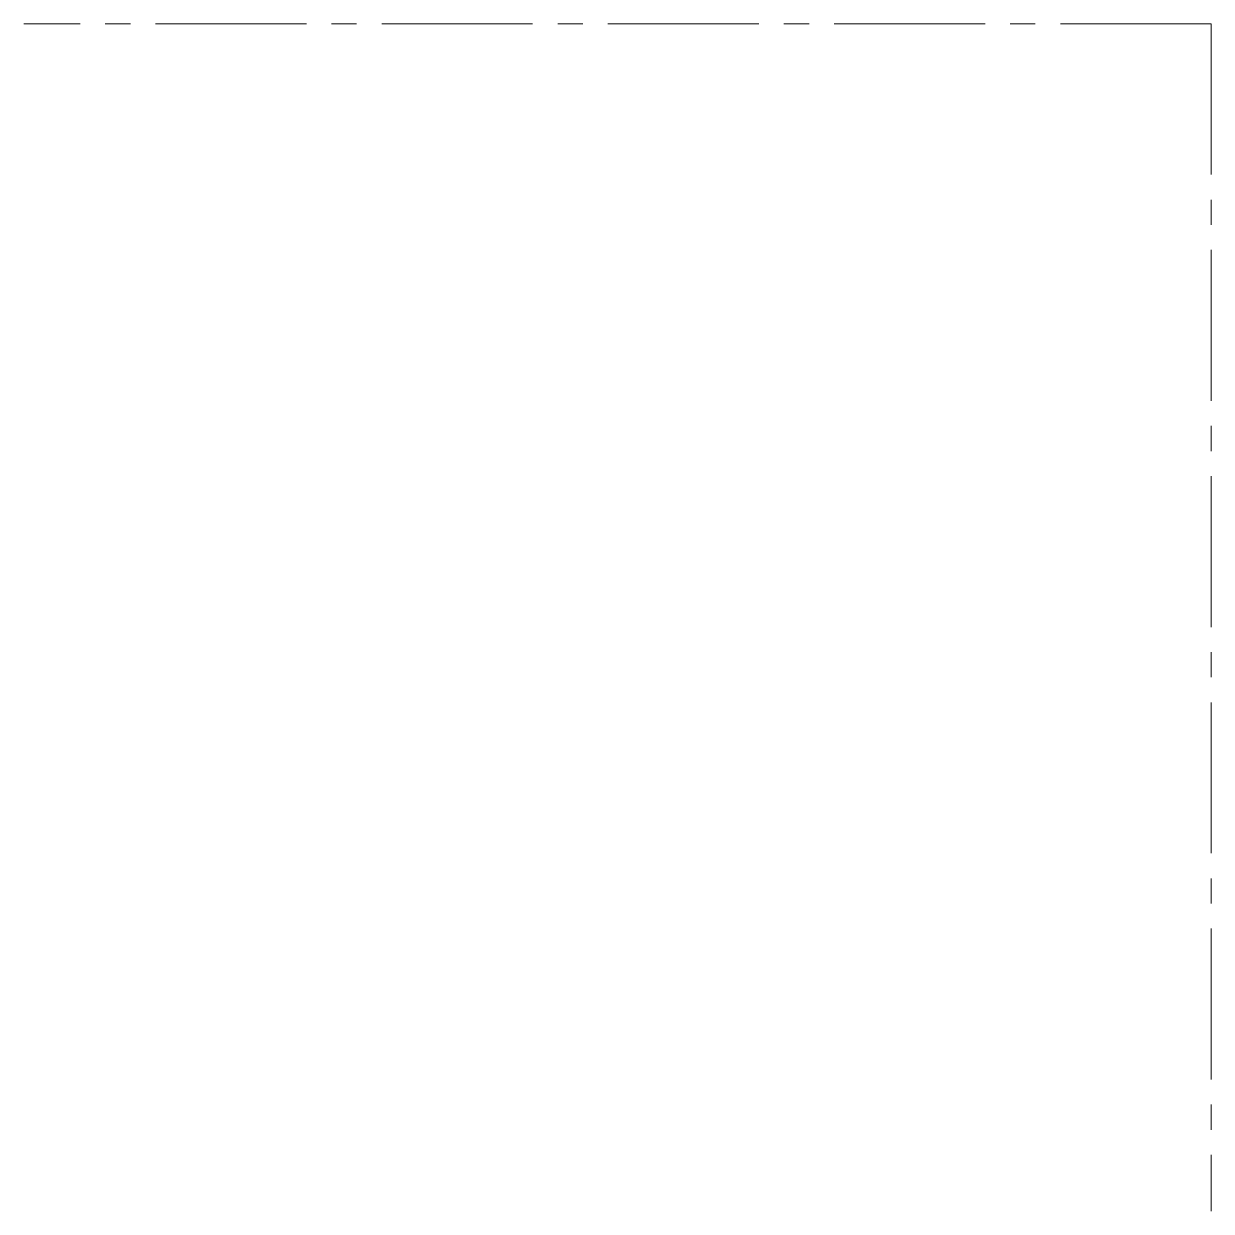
# Model space of a CAD drawing. Header units: millimetres. Extents: x 30 to 75, y 60 to 105.
import ezdxf

# ---------------------------------------------------------------- set-up
doc = ezdxf.new("R2010")
doc.units = ezdxf.units.MM
doc.header["$LTSCALE"] = 0.3
doc.linetypes.add('CENTER2', pattern=[28.575, 19.05, -3.175, 3.175, -3.175])
doc.layers.add('Axis', color=142, linetype='CENTER2', lineweight=15)

msp = doc.modelspace()

# ---------------------------------------------------------------- linework, layer by layer
at = {"layer": 'Axis', "color": 12}
msp.add_line((75, 105), (30, 105), dxfattribs=at)
at = {"layer": 'Axis', "color": 72}
msp.add_line((75, 105), (75, 60), dxfattribs=at)
at = {"layer": 'Axis', "color": 142}
msp.add_line((75, 105, 45), (75, 105), dxfattribs=at)

doc.saveas('drawing.dxf')
